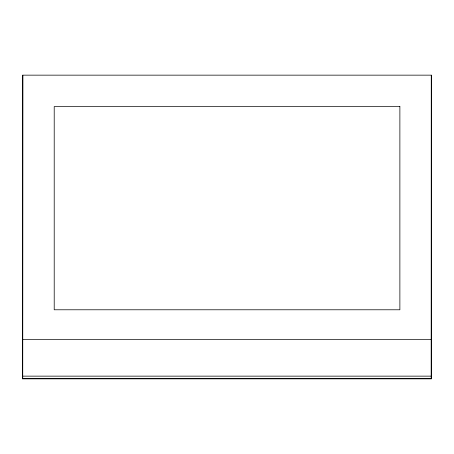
<?xml version="1.0" encoding="UTF-8"?>
<svg xmlns="http://www.w3.org/2000/svg" width="454" height="454" viewBox="0 0 454 454"><rect width="100%" height="100%" fill="white"/><g stroke="black" fill="none" stroke-linecap="round" stroke-linejoin="round"><path stroke-width="0.68" d="M22.711 339.501L22.791 75.154L431.3 75.154L431.3 378.432L431.209 378.846L22.7 378.846L22.711 339.501L431.3 339.501M431.3 75.154L431.209 378.846M22.7 378.846L22.791 75.154M22.711 376.139L431.3 376.139M22.791 378.432L431.3 378.432M399.878 106.577L54.213 106.577L54.213 309.781L399.878 309.781L399.878 106.577"/></g></svg>
